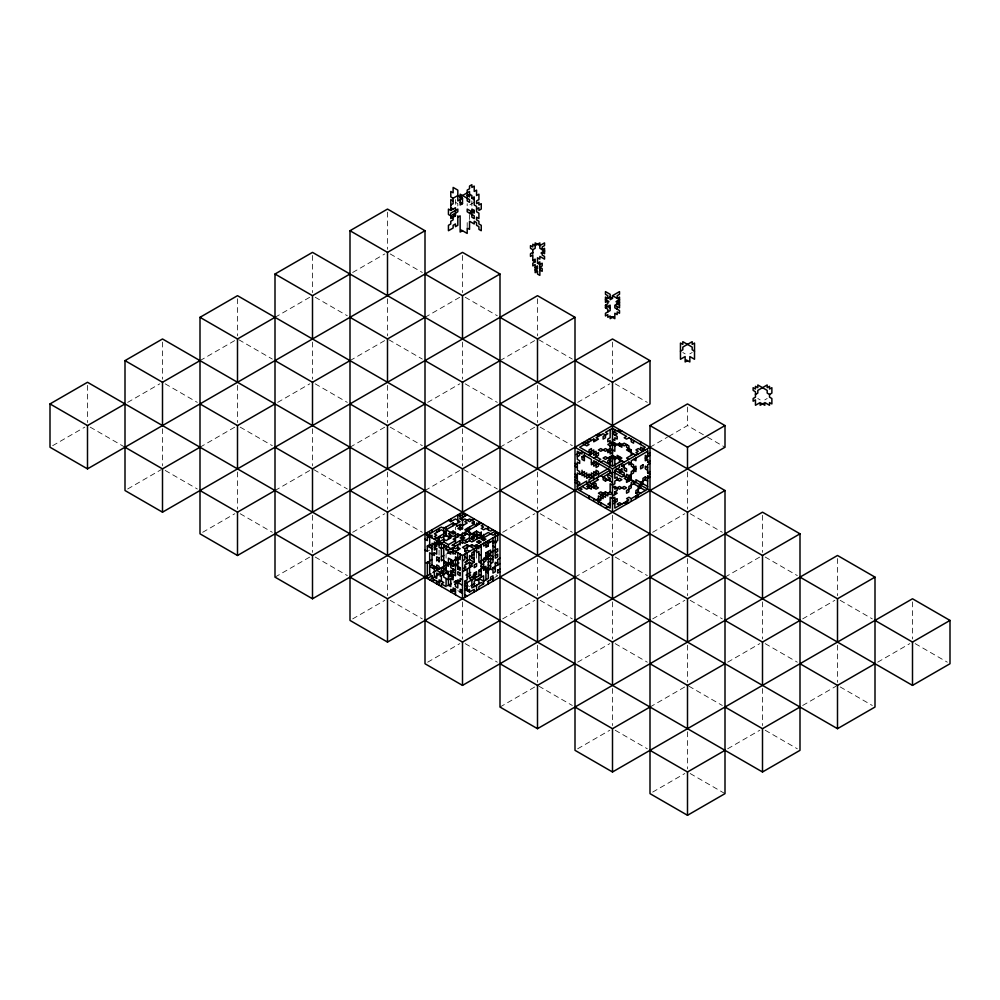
<?xml version="1.0" encoding="UTF-8"?>
<svg xmlns="http://www.w3.org/2000/svg" width="1000" height="1000" viewBox="0 0 1000 1000"><rect width="100%" height="100%" fill="white"/><g stroke="black" fill="none" stroke-linecap="round" stroke-linejoin="round"><path stroke-width="0.75" stroke-dasharray="5 3.75" d="M52.675 445.675L84.825 427.125M127.675 402.375L159.825 383.825M200 360.625L234.825 340.525M275 317.325L309.825 297.225M352.675 272.475L384.825 253.925M474.225 202.312L467.188 206.363L467.188 203.663M127.675 488.988L161.163 469.65M200 447.225L234.825 427.125M277.675 402.375L309.825 383.825M350 360.625L384.825 340.525M425 317.325L459.825 297.225M202.675 532.288L234.825 513.725M275 490.525L309.825 470.425M350 447.225L384.825 427.125M427.675 402.375L459.825 383.825M500 360.625L534.825 340.525M275 577.125L309.825 557.025M352.675 532.288L384.825 513.725M425 490.525L459.825 470.425M500 447.225L534.825 427.125M577.675 402.375L609.825 383.825M689.837 353.862L692.188 352.5M427.337 551.425L429.688 550.062M352.675 618.888L384.825 600.325M502.675 532.288L534.825 513.725M650 447.225L667.412 437.175M668.75 436.4L687.5 425.575L706.25 436.4M764.837 399.862L767.188 398.512M495.1 577.25L497.663 575.775L494.975 574.225M427.675 662.188L459.825 643.625M502.675 618.888L534.825 600.325M575 577.125L609.825 557.025M652.675 532.288L684.825 513.725M500 707.038L534.825 686.925M577.675 662.188L609.825 643.625M652.675 618.888L684.825 600.325M725 577.125L759.825 557.025M577.675 748.787L609.825 730.225M650 707.038L684.825 686.925M727.675 662.188L759.825 643.625M802.675 618.888L834.825 600.325M652.675 792.087L684.825 773.525M727.675 748.787L759.825 730.225M802.675 705.487L836.162 686.15M877.675 662.188L909.825 643.625M455.475 202.312L457.812 203.663L457.812 206.363L455.475 205.012L455.475 199.6M682.812 352.5L685.15 353.862M757.812 398.512L760.15 399.862M390.175 253.925L422.325 272.475M465.175 297.225L497.325 315.775M538.837 339.75L572.325 359.075M615.175 383.825L647.325 402.375M707.588 437.175L725 447.225M315.175 297.225L347.325 315.775M388.837 339.75L422.325 359.075M465.175 383.825L497.325 402.375M540.175 427.125L572.325 445.675M690.175 513.725L722.325 532.288M765.175 557.025L797.325 575.588M840.175 600.325L872.325 618.888M915.175 643.625L947.325 662.188M238.837 339.75L272.325 359.075M315.175 383.825L347.325 402.375M390.175 427.125L422.325 445.675M463.837 469.65L497.325 488.988M540.175 513.725L572.325 532.288M615.175 557.025L647.325 575.588M690.175 600.325L722.325 618.888M765.175 643.625L797.325 662.188M840.175 686.925L872.325 705.487M165.175 383.825L197.325 402.375M240.175 427.125L272.325 445.675M313.837 469.65L347.325 488.988M390.175 513.725L422.325 532.288M540.175 600.325L572.325 618.888M615.175 643.625L647.325 662.188M688.838 686.15L722.325 705.487M765.175 730.225L797.325 748.787M467.188 585.25L469.538 586.6M457.812 590.662L460.163 592.013M90.175 427.125L125 447.225M165.175 470.425L197.325 488.988M240.175 513.725L272.325 532.288M315.175 557.025L347.325 575.588M390.175 600.325L422.325 618.888M465.175 643.625L497.325 662.188M538.837 686.15L572.325 705.487M615.175 730.225L647.325 748.787M690.175 773.525L725 793.637M912.5 601.875L912.5 638.987M837.5 558.575L837.5 595.688M837.5 645.175L837.5 682.288M762.5 515.275L762.5 552.388M762.5 601.875L762.5 638.987M762.5 688.475L762.5 725.588M687.5 407.025L687.5 425.575M687.5 471.975L687.5 509.087M687.5 558.575L687.5 595.688M687.5 645.175L687.5 682.288M687.5 731.775L687.5 768.888M612.5 342.062L612.5 379.188M612.5 515.275L612.5 552.388M612.5 601.875L612.5 638.987M612.5 688.475L612.5 725.588M537.5 298.762L537.5 335.887M537.5 385.363L537.5 422.488M537.5 471.975L537.5 509.087M537.5 558.575L537.5 595.688M537.5 645.175L537.5 682.288M476.562 553.55L476.562 558.188M471.875 200.95L471.875 206.363M469.525 214.488L469.525 219.9M467.188 222.6L467.188 226.663M462.5 255.463L462.5 292.587M462.5 342.062L462.5 379.188M462.5 428.675L462.5 465.788M462.5 601.875L462.5 638.987M455.462 527.062L455.462 529.775M446.087 554.125L446.087 558.188M439.062 550.062L439.062 555.862M387.5 212.162L387.5 249.275M387.5 298.762L387.5 335.887M387.5 385.363L387.5 422.488M387.5 471.975L387.5 509.087M387.5 558.575L387.5 595.688M312.5 255.463L312.5 292.587M312.5 342.062L312.5 379.188M312.5 428.675L312.5 465.788M312.5 515.275L312.5 552.388M237.5 298.762L237.5 335.887M237.5 385.363L237.5 422.488M237.5 471.975L237.5 509.087M162.5 342.062L162.5 379.188M162.5 428.675L162.5 465.788M87.5 385.363L87.5 422.488"/><path stroke-width="1.5" d="M50 403.925L87.5 382.275L762.5 771.988L800 750.337L800 533.825L762.5 512.175L462.5 685.387L425 663.737L425 230.725L387.5 209.075L350 230.725L350 620.425L387.5 642.075L725 447.225L725 425.575L687.5 403.925L650 425.575L650 793.637L687.5 815.288L725 793.637L725 490.525L312.5 252.375L275 274.025L275 577.125L312.5 598.775L650 403.925L650 360.625L612.5 338.975L237.5 555.475L200 533.825L200 317.325L237.5 295.675L912.5 685.387L950 663.737L950 620.425L912.5 598.775L612.5 771.988L575 750.337L575 317.325L537.5 295.675L162.5 512.175L125 490.525L125 360.625L162.5 338.975L837.5 728.688L875 707.038L875 577.125L837.5 555.475L537.5 728.688L500 707.038L500 274.025L462.5 252.375L87.5 468.875L50 447.225L50 403.925L87.5 425.575L125 403.925M462.5 198.25L457.812 200.95L457.812 190.125L453.125 187.425L453.125 192.838L450.788 191.475L450.788 196.9L453.125 198.25L457.812 195.538L462.5 198.25L462.5 203.663L460.15 205.012L460.163 194.188L469.538 199.6L469.538 202.312L467.188 200.95L467.188 190.125L469.525 188.775L469.525 186.062L471.875 184.713L471.875 187.425L474.225 186.062L474.225 191.475L476.562 190.125L476.562 195.538L478.913 194.188L478.913 199.6L476.562 200.95L476.562 203.663L478.913 202.312L478.913 205.012L481.25 203.663L481.25 209.075L478.913 210.425L478.913 207.725L476.562 209.075M460.15 196.9L469.525 191.475L469.538 196.9L467.188 195.538L469.525 194.188L471.875 195.538L471.875 198.25L474.225 199.6M450.775 205.012L453.125 203.663L453.125 198.25M453.125 217.188L448.438 214.488L448.438 209.075L450.788 210.425L455.462 207.725L455.462 215.837L450.775 218.55L450.775 213.137L457.812 209.075L457.812 211.775L453.125 214.488L453.125 219.9L450.775 221.25L450.775 223.962L448.438 225.312L448.438 230.725L453.125 228.012L453.125 225.312L455.462 223.962L455.462 226.663L457.812 225.312L457.812 215.837M471.875 198.25L474.225 196.9L474.225 205.012L476.562 206.363L476.562 211.775L478.913 213.137L478.913 218.55L476.562 217.188L476.562 219.9L478.913 221.25L478.913 223.962L481.25 225.312L481.25 230.725L478.913 229.375L478.913 226.663L476.562 225.312L476.562 222.6L474.225 221.25L474.225 223.962L469.538 221.25L469.538 229.375L467.188 228.012L467.188 233.425L461.325 230.05M125 360.625L162.5 382.275L200 360.625M200 317.325L237.5 338.975L275 317.325M275 274.025L312.5 295.675L350 274.025M350 230.725L387.5 252.375L425 230.725M457.812 217.188L460.15 215.837L460.15 232.075L462.5 230.725M469.525 213.137L474.225 210.425L471.875 209.075L471.875 217.188L474.225 218.55L474.225 215.837L467.188 211.775L467.188 209.075L474.225 213.137L474.225 210.425M544.538 251.012L539.85 248.312L539.85 242.9L535.163 245.6L532.812 244.25L532.812 246.95L530.475 245.6L530.475 248.312L532.812 249.662L535.163 248.312L535.163 242.9L539.85 245.6L544.538 242.9L544.538 245.6L542.188 246.95L542.188 249.662L544.538 248.312L544.538 253.725L542.188 252.362L542.188 255.075L544.538 256.425L544.538 259.137L539.85 256.425L539.85 259.137L537.5 257.787L537.5 263.2L539.85 264.55L542.188 263.2L542.188 265.9L539.85 267.262L542.188 268.612L542.188 271.312L539.85 269.962M532.812 252.362L530.475 253.725L530.475 256.425L532.812 255.075L532.812 260.487L535.163 261.837L535.163 259.137L532.812 260.487M125 447.225L162.5 468.875L200 447.225M200 403.925L237.5 425.575L275 403.925M275 360.625L312.5 382.275L350 360.625M350 317.325L387.5 338.975L425 317.325M425 274.025L462.5 295.675L500 274.025M541.013 253.05L544.538 251.012M535.163 261.837L532.812 263.2L532.812 265.9L535.163 264.55L535.163 272.675L537.5 271.312L537.5 274.025L539.85 275.375L539.85 261.837L537.5 263.2M537.5 268.612L535.163 267.262L537.5 265.9L537.5 268.612L535.163 269.962L537.5 271.312M200 490.525L237.5 512.175L275 490.525M275 447.225L312.5 468.875L350 447.225M350 403.925L387.5 425.575L425 403.925M425 360.625L462.5 382.275L500 360.625M500 317.325L537.5 338.975L575 317.325M607.812 311.913L607.812 309.2L605.462 307.85L605.462 305.138L607.812 303.788L607.812 301.087L605.462 302.438L605.462 297.025L607.812 298.375L607.812 295.675L605.462 294.312L605.462 291.613L610.15 294.312L610.15 299.725L612.5 298.375L612.5 295.675L619.525 291.613L619.525 294.312L617.188 295.675L617.188 298.375L619.525 297.025L619.525 307.85L614.837 305.138L614.837 307.85L619.525 310.562L619.525 313.263L617.188 311.913L617.188 314.613L614.837 313.263L614.837 318.675L611.325 316.65M605.462 307.85L610.15 305.138L610.15 310.562L605.462 313.263L605.462 315.975L607.812 314.613L607.812 317.325L610.15 315.975L610.15 318.675L613.675 316.65M616.013 301.762L619.525 299.725L612.5 295.675M616.013 304.462L619.525 302.438L617.188 301.087L617.188 303.788L619.525 305.138M275 533.825L312.5 555.475L350 533.825M350 490.525L387.5 512.175L425 490.525M425 447.225L462.5 468.875L500 447.225M500 403.925L537.5 425.575L575 403.925M575 360.625L612.5 382.275L650 360.625M680.462 351.15L682.812 349.8L682.812 347.088L692.188 341.675L692.188 344.387L694.525 343.038L694.525 359.275L689.837 356.562L689.837 361.975L686.325 359.95M687.5 360.625L685.15 361.975L685.15 356.562L680.462 359.275L680.462 343.038L682.812 344.387L682.812 341.675L692.188 347.088L692.188 349.8L694.525 351.15M427.337 535.188L441.4 527.062L443.75 528.413L453.125 523L457.812 525.712M448.438 520.3L450.775 521.65L455.462 518.95L460.15 521.65L446.087 529.775L453.125 533.825L455.462 532.475L453.125 531.125L448.438 533.825L453.125 536.538L457.812 533.825L464.837 537.888L451.95 545.325M596.087 440.462L593.75 439.113L579.688 447.225L591.4 453.988L591.4 448.575L589.062 449.925L589.062 452.638L593.75 449.925L593.75 455.337L598.438 452.638L598.438 455.337L593.75 458.05M427.337 537.888L432.025 535.188L432.025 537.888M460.15 513.525L460.15 518.95L467.188 514.888M576.175 454.663L579.688 452.638L579.688 455.337L577.337 456.7M617.188 430.988L619.525 429.637M434.375 539.237L437.887 537.212M439.062 540.6L439.062 536.538L446.087 532.475L441.4 529.775L434.375 533.825L436.712 535.188L434.375 536.538L439.062 539.237L436.725 540.6L436.712 546.013L434.375 547.362L436.712 548.713L436.712 554.125L434.375 552.775L432.025 554.125M456.637 526.388L460.15 524.362L462.5 525.712L467.188 523L464.837 521.65L469.525 518.95L474.212 521.65L474.212 524.362L464.837 529.775L480.075 538.562M614.837 435.05L617.188 433.7L612.5 430.988M619.525 432.337L621.875 430.988M425 550.062L427.337 551.425L427.337 546.013L429.688 544.663L432.025 546.013M474.212 518.95L469.525 521.65L464.837 518.95L462.5 520.3L460.15 518.95M584.375 452.638L584.375 460.75L582.025 459.4L582.025 456.7L584.375 455.337L591.4 459.4L591.4 464.812L596.087 462.1L596.087 467.512L598.438 466.163L598.438 463.462L593.75 466.163L593.75 460.75L610.15 470.225L610.15 472.938L612.5 474.288M434.375 544.65L443.75 539.237L446.1 540.6L450.775 537.888L450.775 535.188L448.438 536.538L448.438 539.237M460.15 529.775L462.5 528.413L460.15 527.062L457.812 528.413L460.15 529.775L460.15 524.362M474.212 521.65L471.875 523L476.562 525.712L476.562 523L478.9 524.362L478.9 521.65M589.062 455.35L596.087 451.287L596.087 456.688L600.775 459.4L598.438 460.763M612.5 444.513L610.15 445.863L607.812 444.525L612.5 441.812L621.875 447.225L621.875 444.513M443.75 527.438L443.75 541.95L439.062 544.65L434.375 541.95L434.375 550.062L436.712 548.713M481.25 523L453.125 539.237L455.462 540.6L448.438 544.65L448.438 547.362M610.15 448.575L614.837 451.275L614.837 443.162L610.15 445.875L610.15 448.575L605.462 451.287L600.775 448.575L598.438 449.938L600.775 451.287L605.462 448.575L610.15 451.287L610.15 453.988L612.5 452.638M631.25 455.337L631.25 449.925L626.562 447.225L626.562 444.513L624.212 445.875L619.525 443.162L614.837 445.875L610.15 443.162L610.15 440.462L607.812 441.812L607.812 439.1L610.15 437.75L610.15 429.637M628.9 437.75L626.562 439.113L624.212 437.75L626.562 436.4L612.5 428.288L605.462 432.337L607.812 433.7L603.125 436.4L603.125 439.1L605.462 437.75L605.462 435.05L603.125 433.7L596.087 437.75L598.438 439.113L593.75 441.812L593.75 439.113M467.188 533.825L460.15 537.888L467.188 541.95M483.587 524.362L481.25 525.712L483.587 527.062L481.25 528.413L483.587 529.775L485.938 528.413L490.625 531.125L492.962 529.775M612.5 449.938L607.812 452.638L607.812 449.925M476.562 536.538L481.25 533.825L476.562 531.125L469.525 535.188L464.837 532.475L464.837 535.188M635.938 498.638L635.938 495.925L638.275 497.287L638.275 494.575L635.938 493.225L638.275 491.875L638.275 486.463L642.962 483.75L642.962 478.338L645.312 476.987L647.65 478.338L650 476.987L647.65 475.637L647.65 489.162L631.25 498.638L628.9 497.287L626.562 498.638L628.9 499.988L614.837 508.113L614.837 497.287L612.5 498.638L610.15 497.287L610.15 508.113L577.337 489.162L577.337 472.925L579.688 474.288L584.375 471.575L584.375 476.987L589.062 474.275L593.75 476.987L589.062 479.688L589.062 482.4L598.438 487.812L596.087 489.162L586.712 483.75L586.712 481.05L577.337 486.463M426.175 562.925L428.512 561.562M429.688 560.887L432.025 559.538M447.262 550.737L453.125 547.362L455.475 548.713L457.812 547.362L460.163 548.713L455.475 551.425L455.475 554.125L450.775 551.425L447.262 553.45M454.3 546.688L462.5 541.95L464.837 543.3L469.525 540.6L469.525 531.325M464.837 540.6L469.525 537.888L474.212 540.6M474.212 532.475L474.212 537.888L471.875 539.237L471.875 536.538L476.562 533.825L485.938 539.25L483.587 540.6L481.25 539.237L495.312 531.125L495.312 558.188L497.663 556.838L497.663 554.125L495.312 555.475M600.775 462.113L603.125 460.763L612.5 466.175L621.875 460.763L624.212 462.113M441.4 556.838L443.75 555.475M628.9 448.575L626.562 449.938L635.938 455.35M448.438 577.125L453.125 574.425L453.125 579.837L450.775 578.488L450.775 586.6L448.438 585.25L448.438 571.712L441.4 567.663L441.4 573.075L436.712 570.363L436.712 564.95L439.062 566.3L439.062 569.012L432.025 564.95L429.688 566.3L434.375 569.012L436.712 567.663M474.212 555.475L474.225 548.713L467.188 544.65L462.5 547.362L464.837 548.713L464.837 551.425L467.188 552.775L467.188 560.887M612.5 460.75L607.812 463.45L607.812 460.75L614.837 456.7L619.525 459.4L621.875 458.05L617.188 455.337L617.188 458.05L621.875 460.75M631.25 449.938L628.9 451.287L628.9 445.875L624.212 443.162L619.525 445.875L619.525 443.162M432.025 567.663L434.375 566.3L434.375 577.125L436.725 578.488L436.712 573.075L441.4 575.775L441.4 581.188L439.062 582.537M464.85 548.713L471.875 544.65L478.9 548.713L478.9 546.013M478.9 540.6L476.562 541.95L478.9 543.3L481.25 541.95L478.9 540.6L478.9 543.3M589.062 474.275L589.062 476.987L586.712 478.338L586.712 472.925L582.025 475.637L582.025 470.225M608.85 468.263L598.438 474.275L593.75 471.575L593.75 479.688M443.75 563.6L446.087 562.25L446.087 573.075L453.125 577.125L448.438 579.837L443.75 577.125L443.75 544.65M464.85 551.425L467.188 550.062L469.525 551.425M474.212 546.013L476.562 544.65L481.25 547.362M633.587 453.988L626.562 458.05L628.9 459.4M350 577.125L387.5 598.775L430.863 573.75M432.912 572.562L460.163 556.838M425 533.825L462.5 555.475L500 533.825M500 490.525L537.5 512.175L575 490.525M576.3 489.762L609.938 470.337M575 447.225L612.5 468.875L650 447.225M434.375 552.775L434.375 555.475L429.688 552.775L429.688 574.425L432.025 575.775L427.35 578.488L427.337 562.25L429.688 563.6M443.75 569.012L446.1 567.663M476.562 550.062L471.875 552.775L471.875 558.188L474.212 559.538M488.288 543.3L488.275 546.013L485.938 547.362L485.938 541.95L488.275 543.3L492.975 540.6M579.688 490.513L582.025 489.162L579.688 487.812M611.163 472.35L603.125 476.987L603.125 479.7L605.462 481.05L610.15 478.338L610.15 481.05M621.875 463.45L621.875 466.175L628.9 462.113L628.9 464.812L631.25 463.462M647.65 451.287L631.25 460.763L631.25 466.163L635.938 468.875L631.25 471.575L631.25 479.688L626.562 482.4L626.562 479.7L631.25 476.987L626.562 474.275L626.562 476.987L624.212 478.338L628.9 481.037L628.9 475.637L633.587 472.938L633.587 464.812L628.9 462.1M429.688 579.837L443.75 571.712L441.413 570.363M441.4 559.538L453.125 566.3L458.988 562.925M462.5 560.887L464.85 559.538L464.85 554.125M469.525 556.838L474.212 554.125M492.975 543.3L497.663 540.6L497.65 532.475L492.962 535.188L488.275 532.475L471.875 541.95L469.525 540.6M647.65 453.988L650 452.638M755.462 394.45L757.812 393.1L757.812 390.387L767.188 384.975L767.188 387.688L769.525 386.337L769.525 389.038L771.875 387.688L771.875 393.1L769.525 394.45M432.038 581.188L434.375 579.837M440.238 576.45L449.113 571.325M469.525 555.475L469.538 559.538L464.85 562.25L467.188 563.6M471.875 558.188L474.225 556.838L474.225 562.25L471.875 563.6L471.875 566.3L462.5 571.712M650 455.337L645.312 458.05L647.65 459.4L647.65 462.113L650 463.462L647.65 464.812L647.65 472.925L650 474.288M457.812 569.012L460.163 567.663L460.163 570.375L457.812 569.012L457.812 552.775M471.875 563.6L469.538 562.25L464.85 564.95L464.85 570.363M483.6 562.25L485.938 560.887L485.938 552.775L490.625 550.062L490.625 555.475L478.913 562.25L478.913 551.425L476.562 552.775L476.562 544.65M633.587 467.525L635.938 466.163L635.938 471.575L633.587 470.225M647.65 459.4L645.312 460.75L645.312 455.337L647.65 456.7L647.65 449.938M462.5 569.012L466.012 566.987M488.288 554.125L497.663 548.713L497.663 551.425L495.312 552.775M647.65 462.113L650 460.75M441.413 586.6L441.4 583.9L443.75 582.537L439.062 579.837L439.062 585.25M619.525 464.812L619.525 467.525L614.837 470.225L614.837 478.35L617.188 476.987L617.188 479.7L619.525 481.037L621.875 479.688L619.525 478.338L614.837 481.05L614.837 483.762L612.5 485.112L610.15 483.762L610.15 491.875L612.5 493.225L610.15 494.575L605.462 491.875L600.775 494.575L600.775 499.988L598.438 501.337L598.438 504.05M612.5 487.812L614.837 486.463L619.525 489.162L624.212 486.463L626.562 487.812L624.212 489.162L619.525 486.463L614.837 489.162L614.837 486.463M484.762 557.513L488.275 559.538L490.625 558.188L492.975 559.538M447.587 585.737L451.425 583.525M453.975 582.05L456.538 580.575M466.012 575.1L470.7 572.4M488.288 562.25L490.625 560.887M596.087 499.988L598.438 498.638L598.438 495.925L603.125 498.638L603.125 493.225M610.15 491.875L607.812 493.225L607.812 495.938L600.775 491.875L598.438 493.225L605.462 497.287L605.462 491.875M650 425.575L687.5 447.225L725 425.575M763.675 403.25L760.15 405.275L760.15 402.575L755.462 405.275L755.462 399.862L753.125 401.213L753.125 398.512L755.462 397.163L755.462 391.75L753.125 390.387L753.125 387.688L755.462 389.038L755.462 386.337L757.812 387.688L757.812 384.975L767.188 390.387L767.188 393.1L769.525 394.45L769.525 397.163L771.875 398.512L771.875 403.925L769.525 402.575L769.525 405.275L764.837 402.575L764.837 405.275L761.325 403.25M454.8 584.288L460.163 581.188L460.15 578.488L462.5 579.837M467.188 577.125L470.7 575.1M474.225 578.488L474.225 573.075L476.562 571.712L476.562 574.425L469.538 578.488L471.875 579.837L471.875 587.95L481.25 582.537L483.6 583.9L483.6 575.775L474.225 581.188L474.225 586.6M478.913 575.775L478.913 570.363L485.938 566.3L485.938 579.837M490.625 563.6L492.975 562.25L492.975 537.888M500 558.188L497.663 559.538L497.663 565.438M614.837 494.575L614.837 491.875L617.188 490.525L617.188 487.812M647.65 472.925L650 471.575M464.85 597.425L464.85 581.188L467.188 579.837L467.188 569.012M495.312 563.6L497.663 562.25M612.5 495.938L617.188 493.225L614.837 491.875M647.65 481.05L645.312 479.688L640.625 482.4L640.625 487.812L635.938 490.513L635.938 493.225M453.125 590.662L453.125 587.95L455.475 589.312L450.788 592.013L450.775 589.312L455.475 592.013M464.85 583.9L481.25 574.425M495.312 562.25L495.312 571.712L492.975 573.075L492.975 567.663L500 563.6M464.85 586.6L467.188 585.25M610.15 502.7L607.812 504.05L610.15 505.4M612.5 501.35L617.188 498.638L617.188 501.337L612.5 504.05M460.163 592.013L462.5 590.662L460.15 589.312L460.15 592.013L462.5 593.362M467.188 587.95L464.85 589.312L469.538 592.013L474.225 589.312L474.225 592.013M470.875 585.825L474.888 583.513M497.663 570.363L500 569.012M605.462 508.113L607.812 506.75M500 571.712L497.663 573.075L497.663 569.875M483.6 583.9L478.913 586.6L478.913 589.312M487.425 581.688L493.825 577.987M425 620.425L462.5 642.075L500 620.425M500 577.125L537.5 598.775L575 577.125M575 533.825L612.5 555.475L650 533.825M650 490.525L687.5 512.175L725 490.525M500 663.725L537.5 685.387L575 663.725M575 620.425L612.5 642.075L650 620.425M650 577.125L687.5 598.775L725 577.125M725 533.825L762.5 555.475L800 533.825M575 707.038L612.5 728.688L650 707.038M650 663.725L687.5 685.387L725 663.725M725 620.425L762.5 642.075L800 620.425M800 577.125L837.5 598.775L875 577.125M650 750.337L687.5 771.988L725 750.337M725 707.038L762.5 728.688L800 707.038M800 663.725L837.5 685.387L875 663.725M875 620.425L912.5 642.075L950 620.425M460.163 202.312L462.5 203.663M453.125 200.95L450.788 199.6L450.788 210.425M612.5 298.375L610.15 297.025L605.462 299.725L608.987 301.762M450.788 207.725L453.125 209.075M453.125 214.488L455.475 215.837M605.462 305.15L610.15 307.85M628.725 437.65L645.312 447.225L642.962 448.575L642.962 451.287L638.275 448.575L635.938 449.938L638.275 451.287L635.938 452.638L638.275 453.988M645.312 449.938L640.625 447.225L640.625 449.925M612.5 439.1L614.837 440.462L614.837 437.75L617.188 439.1L617.188 436.4L612.5 433.688L614.837 432.337L614.837 429.637M598.438 433.7L600.775 435.05M596.087 435.05L598.438 436.4M633.587 459.4L635.938 460.75L635.938 458.05M647.65 467.512L645.312 466.163L645.312 468.875L647.65 470.225M589.062 439.113L591.4 440.462M586.712 440.462L589.062 441.812M584.375 441.812L589.062 444.525L586.712 445.875L582.025 443.162M610.15 459.4L605.462 456.7L603.125 458.05L605.462 459.4L612.5 455.337L614.837 456.688L614.837 465.962M621.875 466.163L626.562 468.862L626.562 471.575L624.212 470.225L624.212 464.812M616.188 468.288L624.212 472.925L624.212 475.625L621.875 476.987L613.837 472.35M647.65 486.463L635.938 479.688L635.938 482.4L628.9 486.463L628.9 491.875L626.562 493.225L626.562 490.525L631.25 487.812L631.25 482.4L633.587 481.05L633.587 483.75L645.312 490.513M615.1 470.375L648.725 489.775M582.025 456.7L584.375 458.05M591.4 462.113L593.75 463.462M638.275 491.875L640.625 493.225M612.5 477L607.812 474.288L607.812 476.987L610.15 478.35M600.775 475.625L612.5 482.4M575 463.462L577.337 464.812M575 466.163L577.337 467.525M596.087 478.338L598.438 479.688L591.4 483.75L591.4 489.162L586.712 486.463L589.062 485.1L589.062 487.812L586.712 489.162L582.025 486.463M589.062 476.987L591.4 478.338L591.4 472.938L596.087 475.637L596.087 470.225L598.438 471.575L598.438 476.987M628.9 502.7L626.562 501.337L626.562 504.05L624.212 502.7M575 474.288L577.337 475.637L575 476.987L577.337 478.338M621.875 504.05L619.525 502.7L617.188 504.05L619.525 505.4M575 479.688L579.688 482.4L579.688 485.1L575 482.4M598.438 498.638L600.775 499.988M494.137 541.275L496.488 542.625M488.275 540.6L490.625 541.95M492.975 546.013L495.312 547.362M471.875 536.538L474.212 537.888M488.275 546.013L485.938 544.65L483.6 546.013L483.6 543.3M485.938 552.775L492.975 556.838M485.938 555.475L488.275 556.838M450.775 537.888L446.087 535.188L441.4 537.888L439.062 536.538M478.9 554.125L481.25 555.475M453.125 544.65L455.475 546.013M488.275 564.95L490.625 566.3M492.975 567.663L495.312 569.012M443.75 541.95L448.438 544.65M480.075 562.925L483.6 564.95M491.8 569.688L488.275 567.663L483.6 570.363L483.6 558.188M464.85 556.838L467.188 558.188M469.538 559.538L474.225 562.25M480.913 566.112L488.288 570.363M446.087 548.713L448.438 550.062L448.438 552.775L450.775 554.125L450.775 551.425M488.288 573.075L485.938 571.712L490.625 569.012L490.625 558.188M425 539.237L427.337 540.6L427.337 532.475M436.712 546.013L432.025 543.3L432.025 564.95M469.538 564.95L471.875 566.3M478.913 570.363L481.25 571.712M455.475 559.538L457.812 560.887M427.337 546.013L432.025 548.713M474.225 573.075L476.562 574.425M450.775 562.25L460.163 567.663M473.05 575.1L476.562 577.125M439.062 558.188L436.712 556.838L436.712 560.887M471.875 577.125L477.738 580.513M436.712 559.538L439.062 560.887M446.087 564.95L448.438 566.3L448.438 558.188L453.125 560.887L453.125 566.3M455.475 570.363L450.775 567.663L450.775 559.538M455.475 573.075L450.775 570.363L450.775 575.775M464.85 581.188L467.188 582.537L467.188 590.662L469.525 589.312L469.525 592.013M460.163 581.188L457.812 579.837L457.812 587.95L455.475 586.6L455.475 581.188L462.5 585.25M439.062 571.712L443.75 574.425M464.85 594.725L467.188 596.075M437.887 581.862L432.025 578.488L432.025 575.775M441.4 583.9L446.087 586.6L446.087 578.488M912.5 642.075L912.5 685.387M837.5 598.775L837.5 642.075M837.5 685.387L837.5 728.688M762.5 555.475L762.5 598.775M762.5 642.075L762.5 685.387M762.5 728.688L762.5 771.988M687.5 447.225L687.5 468.875M687.5 512.175L687.5 555.475M687.5 598.775L687.5 642.075M687.5 685.387L687.5 728.688M687.5 771.988L687.5 815.288M645.312 476.987L645.312 479.7M640.625 441.812L640.625 444.525M633.587 440.462L633.587 443.162L631.25 441.812L631.25 439.113M631.25 498.638L631.25 501.337M619.525 462.1L619.525 456.688L614.837 459.4L610.15 456.7L610.15 466.163M617.188 306.5L617.188 309.2M612.5 382.275L612.5 466.163M612.5 468.875L612.5 512.163M612.5 555.475L612.5 598.775M612.5 642.075L612.5 685.387M612.5 728.688L612.5 771.988M605.462 478.35L605.462 481.05M600.775 502.7L600.775 505.4M593.75 498.638L593.75 501.337M589.062 495.925L589.062 498.638M582.025 451.287L582.025 453.988L577.337 451.287L577.337 459.4L579.688 460.75L579.688 463.462L577.337 462.113L577.337 470.225L579.688 471.575L579.688 474.288M537.5 338.975L537.5 382.275M537.5 425.575L537.5 468.875M537.5 512.175L537.5 555.475M537.5 598.775L537.5 642.075M537.5 685.387L537.5 728.688M532.812 249.662L532.812 253.725M492.975 581.188L492.975 575.775L490.625 577.125L490.625 579.837M488.288 527.062L488.288 529.775M488.275 551.425L488.288 559.538M488.275 560.887L488.288 578.488L483.6 581.188L478.913 578.488L478.913 583.9M488.288 581.188L488.288 583.9M483.6 534.412L483.6 540.6M481.25 531.862L481.25 537.762M481.25 544.65L481.25 577.125M476.562 531.125L476.562 539.237M476.562 585.25L476.562 590.662M471.875 544.65L471.875 547.362M469.525 527.062L469.525 529.775L467.188 528.425L467.188 531.125M469.525 562.25L469.525 578.488M467.188 544.65L467.188 548.713M464.837 516.237L464.837 513.525L460.15 516.237L457.812 514.888L457.812 521.65M462.5 295.675L462.5 338.975M462.5 382.275L462.5 425.575M462.5 468.875L462.5 528.925M462.5 532.925L462.5 543.45M462.5 555.475L462.5 598.775M462.5 642.075L462.5 685.387M460.15 540.6L460.15 545.025M460.15 553.875L460.15 559.538L455.475 556.838L455.475 575.775L450.788 573.075L453.125 571.712L453.125 569.012M457.812 534.212L457.812 537.312M457.812 544.65L457.812 550.062M455.462 532.475L455.462 543.3M455.475 589.312L455.475 594.725M453.125 523L453.125 525.712M453.125 531.125L453.125 533.825M453.125 547.362L453.125 554.125M450.775 518.95L450.775 521.65M446.087 527.062L446.087 536.337M446.087 550.062L446.087 546.013L441.4 548.713L439.062 547.362L439.062 541.95M441.4 543.3L441.4 560.887M439.062 528.413L439.062 531.125M439.062 557.413L439.062 562.05M436.712 529.775L436.712 532.475M436.712 581.188L436.712 583.9M432.025 529.775L432.025 532.475M429.688 532.475L429.688 547.362M387.5 252.375L387.5 295.675M387.5 338.975L387.5 382.275M387.5 425.575L387.5 468.875M387.5 512.175L387.5 555.475M387.5 598.775L387.5 642.075M312.5 295.675L312.5 338.975M312.5 382.275L312.5 425.575M312.5 468.875L312.5 512.175M312.5 555.475L312.5 598.775M237.5 338.975L237.5 382.275M237.5 425.575L237.5 468.875M237.5 512.175L237.5 555.475M162.5 382.275L162.5 425.575M162.5 468.875L162.5 512.175M87.5 425.575L87.5 468.875M621.875 468.875L619.525 470.225L619.525 472.938L621.875 471.587L621.875 468.875M596.087 486.463L593.75 487.812L593.75 482.4L596.087 483.75L596.087 486.463M642.962 464.812L640.625 466.163L640.625 468.875L642.962 467.525L642.962 464.812M476.562 563.6L474.225 564.95L474.225 567.663L476.562 566.3L476.562 563.6M460.15 573.075L457.812 571.712L457.812 574.425L460.15 575.775L460.15 573.075"/></g></svg>
